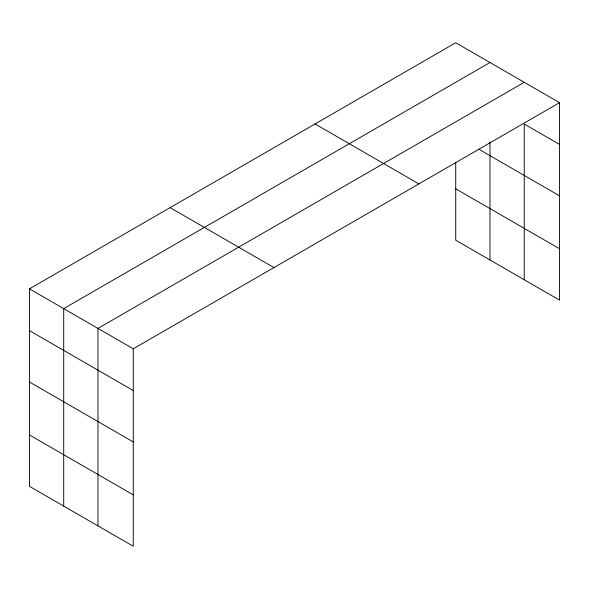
<?xml version="1.0" encoding="UTF-8"?>
<svg xmlns="http://www.w3.org/2000/svg" width="589" height="589" viewBox="0 0 589 589"><rect width="100%" height="100%" fill="white"/><g stroke="black" fill="none" stroke-linecap="round" stroke-linejoin="round"><path stroke-width="0.88" d="M559.55 102.677L455.731 42.739L29.45 288.853L29.45 486.323L133.269 546.261L133.269 348.791L559.55 102.677L559.55 300.147L455.731 240.209L455.731 162.358M489.989 62.515L63.708 308.629L63.708 506.106M524.254 82.298L97.973 328.412L97.973 525.881M559.55 144.445L524.254 124.065L524.254 279.768M478.835 149.231L559.55 195.828M455.731 188.826L559.55 248.764M315.056 123.955L418.875 183.893M170.125 207.637L273.944 267.575M29.45 288.853L133.269 348.791M29.45 330.62L133.269 390.559M29.45 382.003L133.269 441.941M29.45 434.94L133.269 494.878M489.989 141.905L489.989 259.992"/></g></svg>
